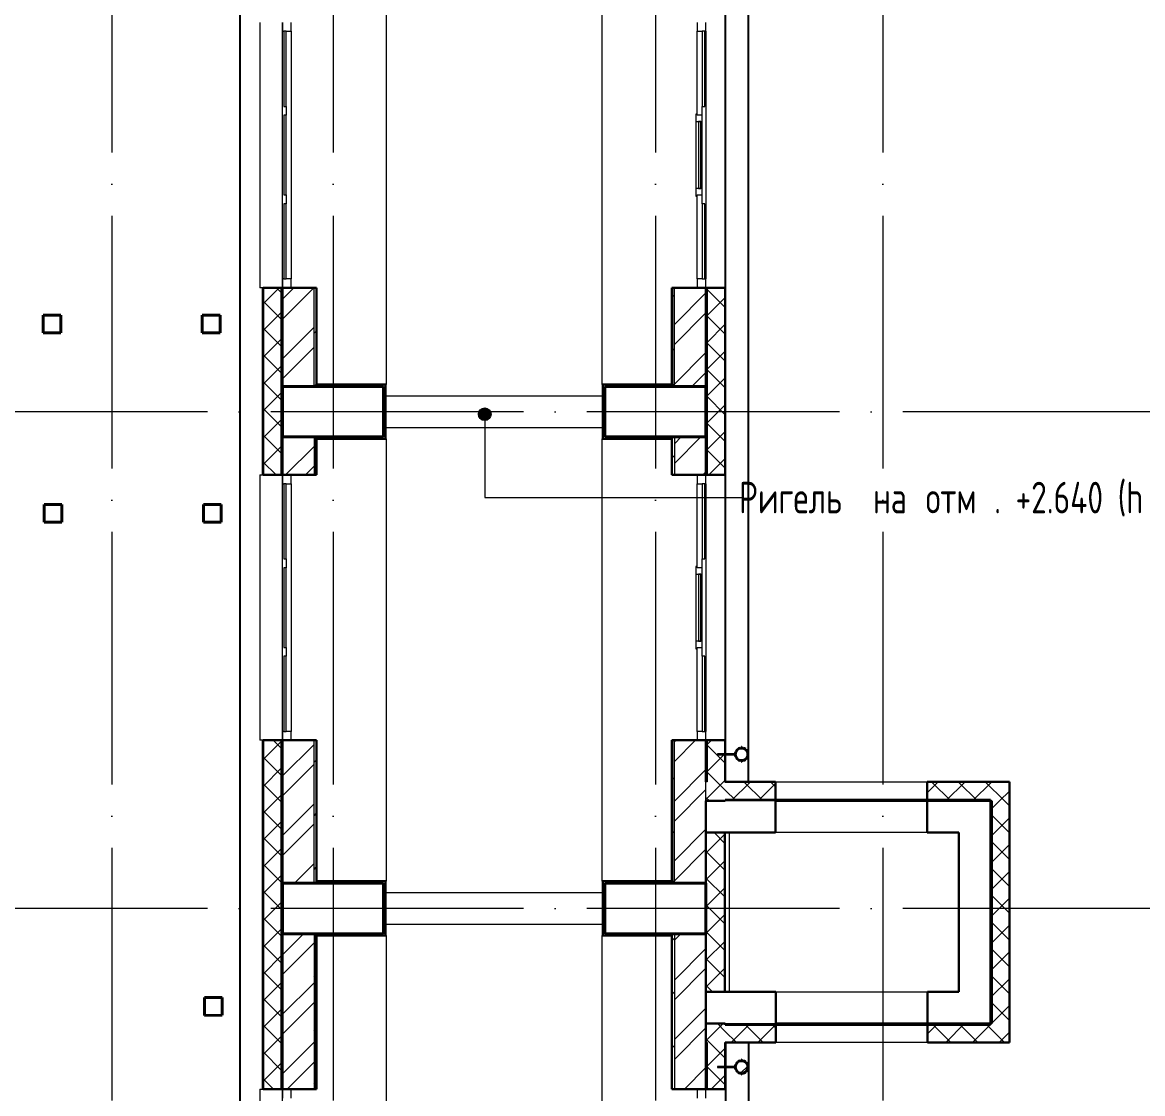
# Model space of a CAD drawing. Header units: millimetres. Extents: x -495897 to 1376592, y -28539 to 470976.
# Drawn here: x -36169 to -27309, y 358160 to 366635 of the extents above; entities that cross this region are included whole.
import ezdxf

# ---------------------------------------------------------------- set-up
doc = ezdxf.new("R2010")
doc.units = ezdxf.units.MM
for name, pattern in [('ADSK_Линия сетки', [25, 20, -2.5, 0, -2.5]), ('ADSK_Сверху', [450, 300, -150]), ('Сверху', [3.96875, 2.38125, -1.5875])]:
    doc.linetypes.add(name, pattern=pattern)
for name, color, linetype, lineweight in [('_ Окна', 7, 'Continuous', 9), ('Аннотация', 7, 'Continuous', 18), ('Линии', 7, 'Continuous', 9), ('Несущие колонны', 252, 'Continuous', 18), ('Обобщенные модели', 252, 'Continuous', 18), ('Ограждение', 252, 'Continuous', 9), ('Окна', 252, 'Continuous', 9), ('Оси', 252, 'Continuous', 9), ('Перекрытие', 252, 'Continuous', 18), ('Стены внутренние', 7, 'Continuous', 18), ('Стены наружные', 7, 'Continuous', 18), ('Стены штриховка', 7, 'Continuous', 9)]:
    doc.layers.add(name, color=color, linetype=linetype, lineweight=lineweight)
doc.layers.add('Стены', color=194, linetype='Continuous')
doc.styles.add('GOST Common_3', font='', dxfattribs={"height": 3.5})
doc.styles.get('GOST Common_3').set_extended_font_data('GOST 2.304 type A')

# ---------------------------------------------------------------- blocks, each defined once
blk = doc.blocks.new('1 этаж')
at = {"layer": 'Аннотация', "lineweight": 9, "true_color": 0x636466}
h = blk.add_hatch(color=251, dxfattribs=at)
edge = h.paths.add_edge_path()
edge.add_arc((-31755.9, 3136.6), 50, 0, 360)
at = {"layer": 'Обобщенные модели', "lineweight": 9, "true_color": 0x636466}
h = blk.add_hatch(dxfattribs=at)
h.set_pattern_fill('FP_7', color=251, style=0, pattern_type=2)
h.set_pattern_definition([(45, (-32119.82, 96), (-106.066, 106.066), [])])
h.paths.add_polyline_path([(-29733.3, -2077.5), (-29710.3, -2076.4), (-29691.5, -2066.5), (-29678.3, -2048.4), (-29673.8, -2028.7), (-29679.5, -2006.1), (-29694.5, -1988.7), (-29714.3, -1980), (-29736.7, -1980.9), (-29756.1, -1991), (-29769.3, -2009.1), (-29773.8, -2028.7), (-29768.1, -2051.4), (-29753.1, -2068.7), (-29735.5, -2077.2)])
at = {"layer": '_ Окна', "color": 251, "lineweight": 18, "true_color": 0x636466}
for p, q in [((-33355.8, 6236.3), (-33355.8, 6166.3)), ((-33285.8, 6166.3), (-33285.8, 6236.3)), ((-30075.8, 6236.3), (-30075.8, 6166.3)), ((-30005.8, 6166.3), (-30005.8, 6236.3)), ((-33355.8, 6166.3), (-33345.8, 6166.3)), ((-33325.8, 6166.3), (-33285.8, 6166.3)), ((-30075.8, 6166.3), (-30035.8, 6166.3)), ((-30015.8, 6166.3), (-30005.8, 6166.3)), ((-30075.8, 5511.3), (-30085.8, 5511.3)), ((-30085.8, 5511.3), (-30085.8, 5451.3)), ((-30075.8, 5501.3), (-30075.8, 5511.3)), ((-30035.8, 5501.3), (-30075.8, 5501.3)), ((-30035.8, 5451.3), (-30035.8, 5501.3)), ((-30085.8, 5451.3), (-30035.8, 5451.3)), ((-30035.8, 4921.3), (-30085.8, 4921.3)), ((-30085.8, 4921.3), (-30085.8, 4861.3)), ((-30035.8, 4871.3), (-30035.8, 4921.3)), ((-30085.8, 4861.3), (-30075.8, 4861.3)), ((-30075.8, 4861.3), (-30075.8, 4871.3)), ((-30075.8, 4871.3), (-30035.8, 4871.3)), ((-33345.8, 4206.3), (-33355.8, 4206.3)), ((-33355.8, 4206.3), (-33355.8, 4136.3)), ((-33285.8, 4206.3), (-33325.8, 4206.3)), ((-33285.8, 4136.3), (-33285.8, 4206.3)), ((-30035.8, 4206.3), (-30075.8, 4206.3)), ((-30075.8, 4206.3), (-30075.8, 4136.3)), ((-30005.8, 4206.3), (-30015.8, 4206.3)), ((-30005.8, 4136.3), (-30005.8, 4206.3)), ((-33355.8, 2656.3), (-33355.8, 2586.3)), ((-33355.8, 2586.3), (-33345.8, 2586.3)), ((-33325.8, 2586.3), (-33285.8, 2586.3)), ((-33285.8, 2586.3), (-33285.8, 2656.3)), ((-30075.8, 2656.3), (-30075.8, 2586.3)), ((-30075.8, 2586.3), (-30035.8, 2586.3)), ((-30015.8, 2586.3), (-30005.8, 2586.3)), ((-30005.8, 2586.3), (-30005.8, 2656.3)), ((-30075.8, 1931.3), (-30085.8, 1931.3)), ((-30085.8, 1931.3), (-30085.8, 1871.3)), ((-30085.8, 1871.3), (-30035.8, 1871.3)), ((-30075.8, 1921.3), (-30075.8, 1931.3)), ((-30035.8, 1921.3), (-30075.8, 1921.3)), ((-30035.8, 1871.3), (-30035.8, 1921.3)), ((-30035.8, 1341.3), (-30085.8, 1341.3)), ((-30085.8, 1341.3), (-30085.8, 1281.3)), ((-30035.8, 1291.3), (-30035.8, 1341.3)), ((-30085.8, 1281.3), (-30075.8, 1281.3)), ((-30075.8, 1281.3), (-30075.8, 1291.3)), ((-30075.8, 1291.3), (-30035.8, 1291.3)), ((-33345.8, 626.3), (-33355.8, 626.3)), ((-33355.8, 626.3), (-33355.8, 556.3)), ((-33285.8, 626.3), (-33325.8, 626.3)), ((-33285.8, 556.3), (-33285.8, 626.3)), ((-30035.8, 626.3), (-30075.8, 626.3)), ((-30075.8, 626.3), (-30075.8, 556.3)), ((-30005.8, 626.3), (-30015.8, 626.3)), ((-30005.8, 556.3), (-30005.8, 626.3)), ((-33355.8, -2203.7), (-33355.8, -2273.7)), ((-33285.8, -2273.7), (-33285.8, -2203.7)), ((-30075.8, -2203.7), (-30075.8, -2273.7)), ((-30005.8, -2273.7), (-30005.8, -2203.7))]:
    blk.add_line(p, q, dxfattribs=at)
at = {"layer": '_ Окна', "color": 251, "true_color": 0x636466}
for p, q in [((-33325.8, 6166.3), (-33345.8, 6166.3)), ((-33345.8, 6166.3), (-33345.8, 5571.3)), ((-33325.8, 5571.3), (-33325.8, 6166.3)), ((-30035.8, 6166.3), (-30035.8, 5571.3)), ((-30015.8, 6166.3), (-30035.8, 6166.3)), ((-30015.8, 5571.3), (-30015.8, 6166.3)), ((-33345.8, 5571.3), (-33325.8, 5571.3)), ((-33325.8, 5501.3), (-33345.8, 5501.3)), ((-33345.8, 5501.3), (-33345.8, 4871.3)), ((-33325.8, 4871.3), (-33325.8, 5501.3)), ((-30035.8, 5571.3), (-30015.8, 5571.3)), ((-30065.8, 5451.3), (-30065.8, 4921.3)), ((-30045.8, 5451.3), (-30065.8, 5451.3)), ((-30045.8, 4921.3), (-30045.8, 5451.3)), ((-30065.8, 4921.3), (-30045.8, 4921.3)), ((-33345.8, 4871.3), (-33325.8, 4871.3)), ((-33325.8, 4801.3), (-33345.8, 4801.3)), ((-33345.8, 4801.3), (-33345.8, 4206.3)), ((-33325.8, 4206.3), (-33325.8, 4801.3)), ((-30035.8, 4801.3), (-30035.8, 4206.3)), ((-30015.8, 4801.3), (-30035.8, 4801.3)), ((-30015.8, 4206.3), (-30015.8, 4801.3)), ((-33345.8, 4206.3), (-33325.8, 4206.3)), ((-30035.8, 4206.3), (-30015.8, 4206.3)), ((-33325.8, 2586.3), (-33345.8, 2586.3)), ((-33345.8, 2586.3), (-33345.8, 1991.3)), ((-33325.8, 1991.3), (-33325.8, 2586.3)), ((-30035.8, 2586.3), (-30035.8, 1991.3)), ((-30015.8, 2586.3), (-30035.8, 2586.3)), ((-30015.8, 1991.3), (-30015.8, 2586.3)), ((-33345.8, 1991.3), (-33325.8, 1991.3)), ((-30035.8, 1991.3), (-30015.8, 1991.3)), ((-33325.8, 1921.3), (-33345.8, 1921.3)), ((-33345.8, 1921.3), (-33345.8, 1291.3)), ((-33325.8, 1291.3), (-33325.8, 1921.3)), ((-30065.8, 1871.3), (-30065.8, 1341.3)), ((-30045.8, 1871.3), (-30065.8, 1871.3)), ((-30045.8, 1341.3), (-30045.8, 1871.3)), ((-30065.8, 1341.3), (-30045.8, 1341.3)), ((-33345.8, 1291.3), (-33325.8, 1291.3)), ((-33325.8, 1221.3), (-33345.8, 1221.3)), ((-33345.8, 1221.3), (-33345.8, 626.3)), ((-33325.8, 626.3), (-33325.8, 1221.3)), ((-30035.8, 1221.3), (-30035.8, 626.3)), ((-30015.8, 1221.3), (-30035.8, 1221.3)), ((-30015.8, 626.3), (-30015.8, 1221.3)), ((-33345.8, 626.3), (-33325.8, 626.3)), ((-30035.8, 626.3), (-30015.8, 626.3))]:
    blk.add_line(p, q, dxfattribs=at)
at = {"layer": 'Аннотация', "color": 251, "lineweight": 9, "true_color": 0x636466}
for p, q in [((-31755.9, 3136.6), (-31755.9, 2476.7)), ((-31755.9, 2476.7), (-29721.6, 2476.7))]:
    blk.add_line(p, q, dxfattribs=at)
blk.add_circle((-31755.9, 3136.6), 50, dxfattribs=at)
at = {"layer": 'Линии', "color": 251, "linetype": 'ADSK_Сверху', "ltscale": 100, "true_color": 0x636466}
for p, q in [((-32555.8, 3281.3), (-30805.8, 3281.3)), ((-32555.8, 3031.3), (-30805.8, 3031.3)), ((-32555.8, -648.7), (-30805.8, -648.7)), ((-32555.8, -898.7), (-30805.8, -898.7))]:
    blk.add_line(p, q, dxfattribs=at)
at = {"layer": 'Несущие колонны', "color": 251, "lineweight": 40, "true_color": 0x636466}
for p, q in [((-35249.9, 3780.9), (-35249.9, 3920.9)), ((-35249.9, 3920.9), (-35109.9, 3920.9)), ((-35109.9, 3920.9), (-35249.9, 3920.9)), ((-35249.9, 3920.9), (-35249.9, 3780.9)), ((-35109.9, 3920.9), (-35109.9, 3780.9)), ((-35109.9, 3780.9), (-35109.9, 3920.9)), ((-33989.9, 3780.9), (-33989.9, 3920.9)), ((-33989.9, 3920.9), (-33849.9, 3920.9)), ((-33849.9, 3920.9), (-33989.9, 3920.9)), ((-33989.9, 3920.9), (-33989.9, 3780.9)), ((-33849.9, 3920.9), (-33849.9, 3780.9)), ((-33849.9, 3780.9), (-33849.9, 3920.9)), ((-35109.9, 3780.9), (-35249.9, 3780.9)), ((-35249.9, 3780.9), (-35109.9, 3780.9)), ((-33849.9, 3780.9), (-33989.9, 3780.9)), ((-33989.9, 3780.9), (-33849.9, 3780.9)), ((-33355.8, 3356.3), (-32555.8, 3356.3)), ((-33355.8, 2956.3), (-33355.8, 3356.3)), ((-33355.8, 3356.3), (-33355.8, 2956.3)), ((-32555.8, 3356.3), (-33105.8, 3356.3)), ((-32555.8, 3356.3), (-32555.8, 2956.3)), ((-32555.8, 2956.3), (-32555.8, 3356.3)), ((-30805.8, 3356.3), (-30005.8, 3356.3)), ((-30805.8, 2956.3), (-30805.8, 3356.3)), ((-30255.8, 3356.3), (-30805.8, 3356.3)), ((-30805.8, 3356.3), (-30805.8, 2956.3)), ((-30005.8, 3356.3), (-30005.8, 2956.3)), ((-30005.8, 2956.3), (-30005.8, 3356.3)), ((-32555.8, 2956.3), (-33355.8, 2956.3)), ((-33105.8, 2956.3), (-32555.8, 2956.3)), ((-30005.8, 2956.3), (-30805.8, 2956.3)), ((-30805.8, 2956.3), (-30255.8, 2956.3)), ((-35241.5, 2282.2), (-35241.5, 2422.2)), ((-35241.5, 2422.2), (-35101.5, 2422.2)), ((-35101.5, 2422.2), (-35241.5, 2422.2)), ((-35241.5, 2422.2), (-35241.5, 2282.2)), ((-35101.5, 2422.2), (-35101.5, 2282.2)), ((-35101.5, 2282.2), (-35101.5, 2422.2)), ((-33981.2, 2282.2), (-33981.2, 2422.2)), ((-33981.2, 2422.2), (-33841.2, 2422.2)), ((-33841.2, 2422.2), (-33981.2, 2422.2)), ((-33981.2, 2422.2), (-33981.2, 2282.2)), ((-33841.2, 2422.2), (-33841.2, 2282.2)), ((-33841.2, 2282.2), (-33841.2, 2422.2)), ((-35101.5, 2282.2), (-35241.5, 2282.2)), ((-35241.5, 2282.2), (-35101.5, 2282.2)), ((-33841.2, 2282.2), (-33981.2, 2282.2)), ((-33981.2, 2282.2), (-33841.2, 2282.2)), ((-33355.8, -573.7), (-32555.8, -573.7)), ((-33355.8, -973.7), (-33355.8, -573.7)), ((-33355.8, -573.7), (-33355.8, -973.7)), ((-32555.8, -573.7), (-33105.8, -573.7)), ((-32555.8, -573.7), (-32555.8, -973.7)), ((-32555.8, -973.7), (-32555.8, -573.7)), ((-30805.8, -573.7), (-30005.8, -573.7)), ((-30805.8, -973.7), (-30805.8, -573.7)), ((-30255.8, -573.7), (-30805.8, -573.7)), ((-30805.8, -573.7), (-30805.8, -973.7)), ((-30005.8, -573.7), (-30005.8, -973.7)), ((-30005.8, -973.7), (-30005.8, -573.7)), ((-32555.8, -973.7), (-33355.8, -973.7)), ((-33105.8, -973.7), (-32555.8, -973.7)), ((-30005.8, -973.7), (-30805.8, -973.7)), ((-30805.8, -973.7), (-30255.8, -973.7)), ((-33972.4, -1479.7), (-33832.4, -1479.1)), ((-33832.4, -1479.1), (-33972.4, -1479.7)), ((-33971.7, -1619.7), (-33972.4, -1479.7)), ((-33972.4, -1479.7), (-33971.7, -1619.7)), ((-33832.4, -1479.1), (-33831.7, -1619.1)), ((-33831.7, -1619.1), (-33832.4, -1479.1)), ((-33831.7, -1619.1), (-33971.7, -1619.7)), ((-33971.7, -1619.7), (-33831.7, -1619.1))]:
    blk.add_line(p, q, dxfattribs=at)
at = {"layer": 'Несущие колонны', "color": 251, "true_color": 0x636466}
for p, q in [((-33105.8, 3356.3), (-33355.8, 3356.3)), ((-30005.8, 3356.3), (-30255.8, 3356.3)), ((-33355.8, 2956.3), (-33105.8, 2956.3)), ((-30255.8, 2956.3), (-30005.8, 2956.3)), ((-33105.8, -573.7), (-33355.8, -573.7)), ((-30005.8, -573.7), (-30255.8, -573.7)), ((-33355.8, -973.7), (-33105.8, -973.7)), ((-30255.8, -973.7), (-30005.8, -973.7))]:
    blk.add_line(p, q, dxfattribs=at)
at = {"layer": 'Обобщенные модели', "color": 251, "true_color": 0x636466}
for p, q in [((-29775.8, 448.7), (-29915.8, 448.7)), ((-29915.8, 448.7), (-29915.8, 442.1)), ((-29775.8, 446.3), (-29775.8, 448.7)), ((-29775.8, 442.1), (-29775.8, 444.6)), ((-29722.8, 507.4), (-29724.8, 507.4)), ((-29724.8, 507.4), (-29724.8, 497.4)), ((-29722.8, 507.4), (-29724.8, 507.4)), ((-29724.8, 507.4), (-29724.8, 497.4)), ((-29722.8, 507.4), (-29724.8, 507.4)), ((-29724.8, 507.4), (-29724.8, 497.4)), ((-29722.8, 507.4), (-29724.8, 507.4)), ((-29724.8, 507.4), (-29724.8, 497.4)), ((-29724.8, 495.4), (-29724.8, 497.4)), ((-29722.8, 495.4), (-29724.8, 495.4)), ((-29722.8, 497.4), (-29722.8, 507.4)), ((-29722.8, 497.4), (-29722.8, 507.4)), ((-29722.8, 497.4), (-29722.8, 507.4)), ((-29722.8, 497.4), (-29722.8, 507.4)), ((-29722.8, 497.4), (-29722.8, 495.4)), ((-29915.8, 442.1), (-29775.8, 442.1)), ((-29724.8, 393.4), (-29724.8, 395.4)), ((-29724.8, 395.4), (-29722.8, 395.4)), ((-29724.8, 393.4), (-29724.8, 383.4)), ((-29724.8, 393.4), (-29724.8, 383.4)), ((-29724.8, 393.4), (-29724.8, 383.4)), ((-29724.8, 393.4), (-29724.8, 383.4)), ((-29724.8, 383.4), (-29722.8, 383.4)), ((-29724.8, 383.4), (-29722.8, 383.4)), ((-29724.8, 383.4), (-29722.8, 383.4)), ((-29724.8, 383.4), (-29722.8, 383.4)), ((-29722.8, 395.4), (-29722.8, 393.4)), ((-29722.8, 383.4), (-29722.8, 393.4)), ((-29722.8, 383.4), (-29722.8, 393.4)), ((-29722.8, 383.4), (-29722.8, 393.4)), ((-29722.8, 383.4), (-29722.8, 393.4)), ((-29775.8, -2025.4), (-29915.8, -2025.4)), ((-29915.8, -2025.4), (-29915.8, -2032)), ((-29915.8, -2032), (-29775.8, -2032)), ((-29775.8, -2027.9), (-29775.8, -2025.4)), ((-29775.8, -2032), (-29775.8, -2029.6)), ((-29722.8, -1966.7), (-29724.8, -1966.7)), ((-29724.8, -1966.7), (-29724.8, -1976.7)), ((-29722.8, -1966.7), (-29724.8, -1966.7)), ((-29724.8, -1966.7), (-29724.8, -1976.7)), ((-29722.8, -1966.7), (-29724.8, -1966.7)), ((-29724.8, -1966.7), (-29724.8, -1976.7)), ((-29722.8, -1966.7), (-29724.8, -1966.7)), ((-29724.8, -1966.7), (-29724.8, -1976.7)), ((-29724.8, -1978.7), (-29724.8, -1976.7)), ((-29722.8, -1978.7), (-29724.8, -1978.7)), ((-29722.8, -1976.7), (-29722.8, -1966.7)), ((-29722.8, -1976.7), (-29722.8, -1966.7)), ((-29722.8, -1976.7), (-29722.8, -1966.7)), ((-29722.8, -1976.7), (-29722.8, -1966.7)), ((-29722.8, -1976.7), (-29722.8, -1978.7)), ((-29724.8, -2080.7), (-29724.8, -2078.7)), ((-29724.8, -2078.7), (-29722.8, -2078.7)), ((-29724.8, -2080.7), (-29724.8, -2090.7)), ((-29724.8, -2080.7), (-29724.8, -2090.7)), ((-29724.8, -2080.7), (-29724.8, -2090.7)), ((-29724.8, -2080.7), (-29724.8, -2090.7)), ((-29724.8, -2090.7), (-29722.8, -2090.7)), ((-29724.8, -2090.7), (-29722.8, -2090.7)), ((-29724.8, -2090.7), (-29722.8, -2090.7)), ((-29724.8, -2090.7), (-29722.8, -2090.7)), ((-29722.8, -2078.7), (-29722.8, -2080.7)), ((-29722.8, -2090.7), (-29722.8, -2080.7)), ((-29722.8, -2090.7), (-29722.8, -2080.7)), ((-29722.8, -2090.7), (-29722.8, -2080.7)), ((-29722.8, -2090.7), (-29722.8, -2080.7))]:
    blk.add_line(p, q, dxfattribs=at)
for centre, radius, start, end in [((-29723.8, 445.4), 52, 0, 180), ((-29723.8, 445.4), 52, 180, 0), ((-29723.8, 445.4), 50, 0, 180), ((-29723.8, 445.4), 50, 180, 0), ((-29723.8, -2028.7), 52, 0, 180), ((-29723.8, -2028.7), 52, 180, 0), ((-29723.8, -2028.7), 50, 0, 180), ((-29723.8, -2028.7), 50, 180, 0)]:
    blk.add_arc(centre, radius, start, end, dxfattribs=at)
at = {"layer": 'Обобщенные модели', "color": 251, "lineweight": 40, "true_color": 0x636466}
for centre, start, end in [((-29723.8, 445.4), 156.69406, 180), ((-29723.8, 445.4), 180, 203.27159), ((-29723.8, 445.4), 130.583, 152.82848), ((-29723.8, 445.4), 103.63116, 126.20078), ((-29723.8, 445.4), 78.99639, 101.00361), ((-29723.8, 445.4), 53.79922, 76.36884), ((-29723.8, 445.4), 27.17152, 49.417), ((-29723.8, 445.4), 0, 23.30594), ((-29723.8, 445.4), 336.72841, 0), ((-29723.8, 445.4), 207.17152, 229.417), ((-29723.8, 445.4), 233.79922, 256.36884), ((-29723.8, 445.4), 258.99639, 281.00361), ((-29723.8, 445.4), 283.63116, 306.20078), ((-29723.8, 445.4), 310.583, 332.82848), ((-29723.8, -2028.7), 156.69406, 180), ((-29723.8, -2028.7), 180, 203.30594), ((-29723.8, -2028.7), 130.583, 152.82848), ((-29723.8, -2028.7), 103.63116, 126.20078), ((-29723.8, -2028.7), 78.99639, 101.00361), ((-29723.8, -2028.7), 53.79922, 76.36884), ((-29723.8, -2028.7), 27.17152, 49.417), ((-29723.8, -2028.7), 0, 23.30594), ((-29723.8, -2028.7), 336.69406, 0), ((-29723.8, -2028.7), 207.17152, 229.417), ((-29723.8, -2028.7), 233.79922, 256.36884), ((-29723.8, -2028.7), 258.99639, 281.00361), ((-29723.8, -2028.7), 283.63116, 306.20078), ((-29723.8, -2028.7), 310.583, 332.82848)]:
    blk.add_arc(centre, 50, start, end, dxfattribs=at)
at = {"layer": 'Ограждение', "color": 251, "true_color": 0x636466}
for p, q in [((-32535.8, 6971.3), (-32535.8, 3371.3)), ((-30825.8, 3371.3), (-30825.8, 6971.3)), ((-32535.8, 3371.3), (-32540.8, 3371.3)), ((-30820.8, 3371.3), (-30825.8, 3371.3)), ((-32540.8, 2941.3), (-32535.8, 2941.3)), ((-32535.8, 2941.3), (-32535.8, -558.7)), ((-30825.8, 2941.3), (-30820.8, 2941.3)), ((-30825.8, -558.7), (-30825.8, 2941.3)), ((-32535.8, -558.7), (-32540.8, -558.7)), ((-30820.8, -558.7), (-30825.8, -558.7)), ((-32540.8, -988.7), (-32535.8, -988.7)), ((-32535.8, -988.7), (-32535.8, -4378.7)), ((-30825.8, -988.7), (-30820.8, -988.7)), ((-30825.8, -4378.7), (-30825.8, -988.7))]:
    blk.add_line(p, q, dxfattribs=at)
at = {"layer": 'Окна', "color": 251, "true_color": 0x636466}
for p, q in [((-33535.8, 6236.3), (-33535.8, 4136.3)), ((-33356.8, 4136.3), (-33356.8, 6236.3)), ((-33355.8, 4206.3), (-33355.8, 6166.3)), ((-33285.8, 6166.3), (-33285.8, 4206.3)), ((-30075.8, 5511.3), (-30075.8, 6166.3)), ((-30005.8, 6166.3), (-30005.8, 4206.3)), ((-33325.8, 5571.3), (-33325.8, 5501.3)), ((-30035.8, 5501.3), (-30035.8, 5571.3)), ((-30085.8, 5451.3), (-30085.8, 4921.3)), ((-30035.8, 4921.3), (-30035.8, 5451.3)), ((-33325.8, 4871.3), (-33325.8, 4801.3)), ((-30075.8, 4206.3), (-30075.8, 4861.3)), ((-30035.8, 4801.3), (-30035.8, 4871.3)), ((-33505.8, 4136.3), (-33535.8, 4136.3)), ((-33535.8, 2656.3), (-33505.8, 2656.3)), ((-33535.8, 2656.3), (-33535.8, 556.3)), ((-33356.8, 556.3), (-33356.8, 2656.3)), ((-33355.8, 626.3), (-33355.8, 2586.3)), ((-33285.8, 2586.3), (-33285.8, 626.3)), ((-30075.8, 1931.3), (-30075.8, 2586.3)), ((-30005.8, 2586.3), (-30005.8, 626.3)), ((-33325.8, 1991.3), (-33325.8, 1921.3)), ((-30035.8, 1921.3), (-30035.8, 1991.3)), ((-30085.8, 1871.3), (-30085.8, 1341.3)), ((-30035.8, 1341.3), (-30035.8, 1871.3)), ((-33325.8, 1291.3), (-33325.8, 1221.3)), ((-30075.8, 626.3), (-30075.8, 1281.3)), ((-30035.8, 1221.3), (-30035.8, 1291.3)), ((-33505.8, 556.3), (-33535.8, 556.3)), ((-29455.8, -173.7), (-29455.8, 76.3)), ((-28255.8, 76.3), (-28255.8, -173.7)), ((-29453, -1683.7), (-29453, -1433.7)), ((-28253, -1433.7), (-28253, -1683.7)), ((-33535.8, -2203.7), (-33505.8, -2203.7)), ((-33535.8, -2203.7), (-33535.8, -4303.7)), ((-33356.8, -4303.7), (-33356.8, -2203.7))]:
    blk.add_line(p, q, dxfattribs=at)
at = {"layer": 'Окна', "color": 251, "linetype": 'Сверху', "true_color": 0x636466}
for p, q in [((-29455.8, 76.3), (-28255.8, 76.3)), ((-28255.8, -173.7), (-29455.8, -173.7)), ((-29453, -1433.7), (-28253, -1433.7)), ((-28253, -1683.7), (-29453, -1683.7))]:
    blk.add_line(p, q, dxfattribs=at)
at = {"layer": 'Оси', "color": 251, "linetype": 'ADSK_Линия сетки', "ltscale": 100, "true_color": 0x636466}
for p, q in [((-34705.8, 32206.9), (-34705.8, -33769.9)), ((-32955.8, 32206.9), (-32955.8, -33769.9)), ((-30405.8, 32206.9), (-30405.8, -33769.9)), ((-28605.8, 32206.9), (-28605.8, -33769.9)), ((-26448.4, 3156.3), (-72528.1, 3156.3)), ((-26448.4, -773.7), (-72528.1, -773.7))]:
    blk.add_line(p, q, dxfattribs=at)
at = {"layer": 'Перекрытие', "color": 251, "ltscale": 100, "true_color": 0x636466}
blk.add_line((-29823.8, -173.7), (-29823.8, -1433.7), dxfattribs=at)
at = {"layer": 'Стены', "color": 251, "true_color": 0x636466}
for p, q in [((-33690.8, -4641.7), (-33690.8, 11054.3)), ((-29670.8, 228.3), (-29670.8, 11054.3)), ((-29850.8, 448.3), (-29850.8, 10927.4)), ((-33510.8, 2656.3), (-33510.8, 4136.3)), ((-33510.8, -2203.7), (-33510.8, 556.3)), ((-29850.8, 228.3), (-29850.8, 442.6)), ((-29850.8, -1835.7), (-29850.8, -2025.9)), ((-29670.8, -1835.7), (-29670.8, -4641.7)), ((-29850.8, -2031.6), (-29850.8, -4641.7))]:
    blk.add_line(p, q, dxfattribs=at)
at = {"layer": 'Стены внутренние', "color": 251, "true_color": 0x636466}
for p, q in [((-29853.8, 6236.3), (-29853.8, 4136.3)), ((-29853.8, 2656.3), (-29853.8, 556.3)), ((-29455.8, 228.3), (-28255.8, 228.3)), ((-28253, -1835.7), (-29453, -1835.7)), ((-29853.8, -2203.7), (-29853.8, -4303.7))]:
    blk.add_line(p, q, dxfattribs=at)
at = {"layer": 'Стены внутренние', "color": 251, "lineweight": 30, "true_color": 0x636466}
for p, q in [((-33507.8, 4136.3), (-33507.8, 2656.3)), ((-33365.8, 4136.3), (-33507.8, 4136.3)), ((-29853.8, 4136.3), (-29995.8, 4136.3)), ((-29853.8, 2656.3), (-29853.8, 4136.3)), ((-33507.8, 2656.3), (-33365.8, 2656.3)), ((-29995.8, 2656.3), (-29853.8, 2656.3)), ((-33507.8, 556.3), (-33507.8, -2203.7)), ((-33365.8, 556.3), (-33507.8, 556.3)), ((-29853.8, 556.3), (-29995.8, 556.3)), ((-29853.8, 448.3), (-29853.8, 556.3)), ((-29853.8, 228.3), (-29853.8, 442.8)), ((-29455.8, 228.3), (-29853.8, 228.3)), ((-29455.8, 76.3), (-29455.8, 228.3)), ((-27603.8, 228.3), (-28255.8, 228.3)), ((-28255.8, 228.3), (-28255.8, 76.3)), ((-27603.8, -1835.7), (-27603.8, 228.3)), ((-30005.8, 76.3), (-29853.8, 76.3)), ((-30005.8, -173.7), (-30005.8, -1433.7)), ((-29855.8, -173.7), (-30005.8, -173.7)), ((-29855.8, -1433.7), (-29855.8, -173.7)), ((-30005.8, -1433.7), (-29855.8, -1433.7)), ((-29853.8, -1683.7), (-30005.8, -1683.7)), ((-29453, -1835.7), (-29453, -1683.7)), ((-28253, -1683.7), (-28253, -1835.7)), ((-29853.8, -2025.9), (-29853.8, -1835.7)), ((-29853.8, -1835.7), (-29453, -1835.7)), ((-28253, -1835.7), (-27603.8, -1835.7)), ((-29853.8, -2203.7), (-29853.8, -2031.4)), ((-33507.8, -2203.7), (-33365.8, -2203.7)), ((-29995.8, -2203.7), (-29853.8, -2203.7))]:
    blk.add_line(p, q, dxfattribs=at)
at = {"layer": 'Стены внутренние', "color": 251, "linetype": 'Continuous', "lineweight": 9, "true_color": 0x636466}
for p, q in [((-33505.8, 4013.3), (-33384.9, 4134.3)), ((-33448.4, 4134.3), (-33449.5, 4136.3)), ((-33365.8, 4099.7), (-33400.4, 4134.3)), ((-29995.8, 4129.2), (-29990.7, 4134.3)), ((-29855.8, 3983.8), (-29995.8, 4123.8)), ((-33365.8, 3887.6), (-33505.8, 4027.6)), ((-29995.8, 3917.1), (-29855.8, 4057.1)), ((-33505.8, 3801.2), (-33365.8, 3941.2)), ((-29855.8, 3771.7), (-29995.8, 3911.7)), ((-33365.8, 3675.4), (-33505.8, 3815.4)), ((-29995.8, 3704.9), (-29855.8, 3844.9)), ((-29855.8, 3855.2), (-29853.8, 3855.2)), ((-33505.8, 3589.1), (-33365.8, 3729.1)), ((-29855.8, 3559.5), (-29995.8, 3699.5)), ((-33365.8, 3463.3), (-33505.8, 3603.3)), ((-29995.8, 3492.8), (-29855.8, 3632.8)), ((-33505.8, 3376.9), (-33365.8, 3516.9)), ((-29855.8, 3347.4), (-29995.8, 3487.4)), ((-33365.8, 3251.2), (-33505.8, 3391.2)), ((-29995.8, 3280.7), (-29855.8, 3420.7)), ((-29855.8, 3448.8), (-29853.8, 3448.8)), ((-33505.8, 3164.8), (-33365.8, 3304.8)), ((-29855.8, 3135.3), (-29995.8, 3275.3)), ((-29995.8, 3068.6), (-29855.8, 3208.6)), ((-33365.8, 3039), (-33505.8, 3179)), ((-29855.8, 3144), (-29853.8, 3144)), ((-33505.8, 2952.7), (-33365.8, 3092.7)), ((-29855.8, 2923.1), (-29995.8, 3063.1)), ((-33365.8, 2826.9), (-33505.8, 2966.9)), ((-29995.8, 2856.4), (-29855.8, 2996.4)), ((-33505.8, 2740.5), (-33365.8, 2880.5)), ((-29855.8, 2711), (-29995.8, 2851)), ((-33409.3, 2658.3), (-33505.8, 2754.8)), ((-29981.8, 2658.3), (-29855.8, 2784.3)), ((-33506.7, 2675.9), (-33507.8, 2674)), ((-33375.9, 2658.3), (-33365.8, 2668.4)), ((-29880, 2658.3), (-29881.2, 2656.3)), ((-29855.8, 2737.6), (-29853.8, 2737.6)), ((-33505.8, 407.1), (-33365.8, 547.1)), ((-33365.8, 493.4), (-33426.6, 554.3)), ((-29995.8, 523), (-29964.5, 554.3)), ((-29855.8, 377.6), (-29995.8, 517.6)), ((-29857.9, 448.7), (-29855.8, 450.8)), ((-29855.5, 502.4), (-29853.8, 502.4)), ((-33365.8, 281.3), (-33505.8, 421.3)), ((-29995.8, 310.8), (-29864.4, 442.3)), ((-33505.8, 194.9), (-33365.8, 334.9)), ((-29855.8, 165.4), (-29995.8, 305.4)), ((-33365.8, 69.2), (-33505.8, 209.2)), ((-30005.8, 88.7), (-29855.8, 238.7)), ((-29806.1, 76.3), (-29656.1, 226.3)), ((-29554.5, 76.3), (-29704.5, 226.3)), ((-29594, 76.3), (-29457.8, 212.4)), ((-29523.2, 228.3), (-29524.4, 226.3)), ((-29457.8, 191.7), (-29492.4, 226.3)), ((-29457.8, 197.6), (-29455.8, 197.6)), ((-28255.8, 141.6), (-28171.2, 226.3)), ((-28255.8, 197.6), (-28253.8, 197.6)), ((-28253.8, 217), (-28254.2, 217.6)), ((-28069.6, 76.3), (-28219.6, 226.3)), ((-28109, 76.3), (-27959, 226.3)), ((-27857.5, 76.3), (-28007.5, 226.3)), ((-27896.9, 76.3), (-27746.9, 226.3)), ((-27880.8, 228.3), (-27881.9, 226.3)), ((-27645.3, 76.3), (-27795.3, 226.3)), ((-33505.8, -17.2), (-33365.8, 122.8)), ((-29978.8, 76.3), (-30005.8, 103.3)), ((-29766.6, 76.3), (-29855.8, 165.4)), ((-27684.8, 76.3), (-27605.8, 155.3)), ((-27755.8, 5.3), (-27684.8, 76.3)), ((-27605.8, 36.7), (-27645.3, 76.3)), ((-33365.8, -142.9), (-33505.8, -2.9)), ((-27605.8, -175.4), (-27755.8, -25.4)), ((-27755.8, -206.9), (-27605.8, -56.9)), ((-33505.8, -167.3), (-33507.8, -170.8)), ((-33505.8, -229.3), (-33365.8, -89.3)), ((-29855.8, -258.8), (-29940.9, -173.7)), ((-33365.8, -355.1), (-33505.8, -215.1)), ((-30005.8, -335.6), (-29855.8, -185.6)), ((-27605.8, -387.5), (-27755.8, -237.5)), ((-33505.8, -441.4), (-33365.8, -301.4)), ((-29855.8, -471), (-30005.8, -321)), ((-27755.8, -419), (-27605.8, -269)), ((-33365.8, -567.2), (-33505.8, -427.2)), ((-30005.8, -547.7), (-29855.8, -397.7)), ((-33505.8, -653.6), (-33365.8, -513.6)), ((-27605.8, -599.6), (-27755.8, -449.6)), ((-27755.8, -631.1), (-27605.8, -481.1)), ((-29855.8, -683.1), (-30005.8, -533.1)), ((-30005.8, -759.8), (-29855.8, -609.8)), ((-33365.8, -779.3), (-33505.8, -639.3)), ((-27605.8, -811.8), (-27755.8, -661.8)), ((-27755.8, -843.3), (-27605.8, -693.3)), ((-27603.8, -705.6), (-27605.8, -702.2)), ((-33505.8, -865.7), (-33365.8, -725.7)), ((-29855.8, -895.2), (-30005.8, -745.2)), ((-33505.8, -846.3), (-33507.8, -842.8)), ((-33365.8, -991.5), (-33505.8, -851.5)), ((-30005.8, -972), (-29855.8, -822)), ((-27605.8, -1023.9), (-27755.8, -873.9)), ((-33505.8, -1077.8), (-33365.8, -937.8)), ((-29855.8, -1107.4), (-30005.8, -957.4)), ((-27755.8, -1055.4), (-27605.8, -905.4)), ((-33505.8, -980.1), (-33507.8, -983.6)), ((-30005.8, -1184.1), (-29855.8, -1034.1)), ((-33365.8, -1203.6), (-33505.8, -1063.6)), ((-33505.8, -1290), (-33365.8, -1150)), ((-27605.8, -1236), (-27755.8, -1086)), ((-27755.8, -1267.5), (-27605.8, -1117.5)), ((-29855.8, -1319.5), (-30005.8, -1169.5)), ((-33365.8, -1415.7), (-33505.8, -1275.7)), ((-30005.8, -1396.2), (-29855.8, -1246.2)), ((-27605.8, -1448.2), (-27755.8, -1298.2)), ((-33505.8, -1502.1), (-33365.8, -1362.1)), ((-29953.7, -1433.7), (-30005.8, -1381.6)), ((-27755.8, -1479.7), (-27605.8, -1329.7)), ((-33365.8, -1627.9), (-33505.8, -1487.9)), ((-33505.8, -1714.2), (-33365.8, -1574.2)), ((-27605.8, -1660.3), (-27755.8, -1510.3)), ((-27755.8, -1691.8), (-27605.8, -1541.8)), ((-33365.8, -1840), (-33505.8, -1700)), ((-30005.8, -1820.5), (-29869, -1683.7)), ((-29855.8, -1743.8), (-29915.8, -1683.7)), ((-29765.8, -1833.7), (-29855.8, -1743.8)), ((-29806.9, -1833.7), (-29656.9, -1683.7)), ((-29553.7, -1833.7), (-29703.7, -1683.7)), ((-29594.8, -1833.7), (-29453, -1691.9)), ((-29453, -1722.3), (-29491.6, -1683.7)), ((-28251, -1762.7), (-28172, -1683.7)), ((-28068.8, -1833.7), (-28218.8, -1683.7)), ((-28109.9, -1833.7), (-27959.9, -1683.7)), ((-27856.6, -1833.7), (-28006.6, -1683.7)), ((-27897.7, -1833.7), (-27755.8, -1691.8)), ((-27755.8, -1722.4), (-27794.5, -1683.7)), ((-27644.5, -1833.7), (-27755.8, -1722.4)), ((-27685.6, -1833.7), (-27605.8, -1753.9)), ((-33505.8, -1926.4), (-33365.8, -1786.4)), ((-29855.8, -1955.9), (-30005.8, -1805.9)), ((-29681.4, -1834.4), (-29647.9, -1834.4)), ((-29532.3, -1835.7), (-29533.5, -1833.7)), ((-28124.5, -1835.7), (-28125.7, -1833.7)), ((-28055.8, -1834.4), (-28022.3, -1834.4)), ((-27780.8, -1833.7), (-27781.9, -1835.7)), ((-33365.8, -2052.1), (-33505.8, -1912.1)), ((-29995.8, -2022.6), (-29855.8, -1882.6)), ((-33505.8, -2138.5), (-33365.8, -1998.5)), ((-29855.8, -2168), (-29995.8, -2028)), ((-33428.3, -2201.7), (-33505.8, -2124.3)), ((-29962.8, -2201.7), (-29855.8, -2094.7)), ((-29987.7, -2201.7), (-29988.8, -2203.7)), ((-29855.8, -2139.2), (-29854.2, -2139.2))]:
    blk.add_line(p, q, dxfattribs=at)
at = {"layer": 'Стены наружные', "color": 251, "lineweight": 30, "true_color": 0x636466}
for p, q in [((-33085.8, 4136.3), (-33365.8, 4136.3)), ((-33355.8, 2656.3), (-33355.8, 4136.3)), ((-33085.8, 3371.3), (-33085.8, 4136.3)), ((-29995.8, 4136.3), (-30275.8, 4136.3)), ((-30275.8, 4136.3), (-30275.8, 3371.3)), ((-30005.8, 4136.3), (-30005.8, 2656.3)), ((-33090.8, 3371.3), (-32540.8, 3371.3)), ((-32540.8, 2941.3), (-32540.8, 3371.3)), ((-30820.8, 3371.3), (-30820.8, 2941.3)), ((-30275.8, 3371.3), (-30820.8, 3371.3)), ((-33105.8, 3356.3), (-32555.8, 3356.3)), ((-32555.8, 3356.3), (-32555.8, 2956.3)), ((-30805.8, 2956.3), (-30805.8, 3356.3)), ((-30805.8, 3356.3), (-30255.8, 3356.3)), ((-32555.8, 2956.3), (-33105.8, 2956.3)), ((-33085.8, 2941.3), (-32540.8, 2941.3)), ((-33085.8, 2656.3), (-33085.8, 2941.3)), ((-30270.8, 2941.3), (-30820.8, 2941.3)), ((-30255.8, 2956.3), (-30805.8, 2956.3)), ((-30275.8, 2941.3), (-30275.8, 2656.3)), ((-33365.8, 2656.3), (-33085.8, 2656.3)), ((-30275.8, 2656.3), (-29995.8, 2656.3)), ((-33085.8, 556.3), (-33365.8, 556.3)), ((-33355.8, 556.3), (-33355.8, -2203.7)), ((-33085.8, -558.7), (-33085.8, 556.3)), ((-29995.8, 556.3), (-30275.8, 556.3)), ((-30275.8, 556.3), (-30275.8, -558.7)), ((-30005.8, 228.3), (-30005.8, 556.3)), ((-30005.8, -573.7), (-30005.8, 76.3)), ((-30005.8, 76.3), (-30005.8, -173.7)), ((-27755.8, 86.3), (-29853.8, 86.3)), ((-29853.8, 86.3), (-29853.8, 76.3)), ((-29455.8, -173.7), (-29455.8, 76.3)), ((-29455.8, 76.3), (-27755.8, 76.3)), ((-28255.8, 76.3), (-28255.8, -173.7)), ((-27755.8, -1683.7), (-27755.8, 86.3)), ((-27745.8, -1683.7), (-27745.8, 76.3)), ((-29855.8, -173.7), (-29455.8, -173.7)), ((-28255.8, -173.7), (-28005.8, -173.7)), ((-28005.8, -173.7), (-28005.8, -1433.7)), ((-33105.8, -573.7), (-32555.8, -573.7)), ((-33090.8, -558.7), (-32540.8, -558.7)), ((-32555.8, -573.7), (-32555.8, -973.7)), ((-32540.8, -988.7), (-32540.8, -558.7)), ((-30820.8, -558.7), (-30820.8, -988.7)), ((-30275.8, -558.7), (-30820.8, -558.7)), ((-30805.8, -973.7), (-30805.8, -573.7)), ((-30805.8, -573.7), (-30255.8, -573.7)), ((-32555.8, -973.7), (-33105.8, -973.7)), ((-30255.8, -973.7), (-30805.8, -973.7)), ((-30005.8, -2203.7), (-30005.8, -973.7)), ((-33085.8, -988.7), (-32540.8, -988.7)), ((-33085.8, -2203.7), (-33085.8, -988.7)), ((-30270.8, -988.7), (-30820.8, -988.7)), ((-30275.8, -988.7), (-30275.8, -2203.7)), ((-30005.8, -1433.7), (-30005.8, -1683.7)), ((-29453, -1433.7), (-29855.8, -1433.7)), ((-29453, -1683.7), (-29453, -1433.7)), ((-28005.8, -1433.7), (-28253, -1433.7)), ((-28253, -1433.7), (-28253, -1683.7)), ((-29853.8, -1683.7), (-29853.8, -1693.7)), ((-29853.8, -1693.7), (-27755.8, -1693.7)), ((-27745.8, -1683.7), (-29453, -1683.7)), ((-30005.8, -1835.7), (-30005.8, -2203.7)), ((-33365.8, -2203.7), (-33085.8, -2203.7)), ((-30275.8, -2203.7), (-30005.8, -2203.7)), ((-30005.8, -2203.7), (-29995.8, -2203.7))]:
    blk.add_line(p, q, dxfattribs=at)
at = {"layer": 'Стены наружные', "color": 251, "linetype": 'Continuous', "lineweight": 9, "true_color": 0x636466}
for p, q in [((-33355.8, 4096), (-33365.8, 4096)), ((-33355.8, 4046.1), (-33265.7, 4136.3)), ((-33355.8, 3889), (-33108.5, 4136.3)), ((-33090.8, 4074.8), (-33085.8, 4079.8)), ((-30275.8, 4132.1), (-30271.6, 4136.3)), ((-30270.8, 4066.3), (-30255.8, 4081.3)), ((-30255.8, 3845.9), (-30005.8, 4095.9)), ((-29995.8, 4096), (-30005.8, 4096)), ((-33355.8, 3996), (-33365.8, 3996)), ((-33090.8, 4004.1), (-33085.8, 4009.1)), ((-30275.8, 4061.3), (-30270.8, 4066.3)), ((-30275.8, 3990.6), (-30270.8, 3995.6)), ((-29995.8, 3996), (-30005.8, 3996)), ((-33090.8, 3933.3), (-33085.8, 3938.3)), ((-30275.8, 3919.9), (-30270.8, 3924.9)), ((-30255.8, 3688.7), (-30005.8, 3938.7)), ((-33355.8, 3896), (-33365.8, 3896)), ((-33355.8, 3574.7), (-33105.8, 3824.7)), ((-33090.8, 3862.6), (-33085.8, 3867.6)), ((-30275.8, 3849.2), (-30270.8, 3854.2)), ((-29995.8, 3896), (-30005.8, 3896)), ((-33355.8, 3796), (-33365.8, 3796)), ((-33105.8, 3776.9), (-33090.8, 3791.9)), ((-33090.8, 3791.9), (-33085.8, 3796.9)), ((-33090.8, 3721.2), (-33085.8, 3726.2)), ((-30275.8, 3778.5), (-30270.8, 3783.5)), ((-29995.8, 3796), (-30005.8, 3796)), ((-33355.8, 3696), (-33365.8, 3696)), ((-33355.8, 3417.5), (-33105.8, 3667.5)), ((-33090.8, 3650.5), (-33085.8, 3655.5)), ((-30275.8, 3707.8), (-30270.8, 3712.8)), ((-30275.8, 3637.1), (-30270.8, 3642.1)), ((-30270.8, 3642.1), (-30255.8, 3657.1)), ((-29995.8, 3696), (-30005.8, 3696)), ((-33355.8, 3596), (-33365.8, 3596)), ((-33090.8, 3579.8), (-33085.8, 3584.8)), ((-30275.8, 3566.4), (-30270.8, 3571.4)), ((-30255.8, 3374.4), (-30005.8, 3624.4)), ((-29995.8, 3596), (-30005.8, 3596)), ((-33355.8, 3496), (-33365.8, 3496)), ((-33090.8, 3509.1), (-33085.8, 3514.1)), ((-30275.8, 3495.7), (-30270.8, 3500.7)), ((-30116.8, 3356.3), (-30005.8, 3467.3)), ((-29995.8, 3496), (-30005.8, 3496)), ((-33355.8, 3396), (-33365.8, 3396)), ((-33102.2, 3356.3), (-33090.8, 3367.7)), ((-33090.8, 3438.4), (-33085.8, 3443.4)), ((-33090.8, 3367.7), (-33087.2, 3371.3)), ((-33087.2, 3371.3), (-33085.8, 3372.7)), ((-32677.9, 3356.3), (-32662.9, 3371.3)), ((-30556.6, 3356.3), (-30541.6, 3371.3)), ((-30275.8, 3424.9), (-30270.8, 3429.9)), ((-29995.8, 3396), (-30005.8, 3396)), ((-33355.8, 3296), (-33365.8, 3296)), ((-29995.8, 3296), (-30005.8, 3296)), ((-33355.8, 3196), (-33365.8, 3196)), ((-29995.8, 3196), (-30005.8, 3196)), ((-30820.8, 3092.1), (-30805.8, 3107.1)), ((-33355.8, 3096), (-33365.8, 3096)), ((-32555.8, 3054.1), (-32540.8, 3069.1)), ((-29995.8, 3096), (-30005.8, 3096)), ((-33355.8, 2996), (-33365.8, 2996)), ((-33355.8, 2946), (-33345.6, 2956.3)), ((-33105.8, 2928.4), (-33092.9, 2941.3)), ((-33092.9, 2941.3), (-33077.9, 2956.3)), ((-32668.7, 2941.3), (-32653.7, 2956.3)), ((-30547.3, 2941.3), (-30532.3, 2956.3)), ((-30275.8, 2930), (-30270.8, 2935)), ((-30255.8, 2902.9), (-30202.5, 2956.3)), ((-30255.8, 2745.8), (-30045.3, 2956.3)), ((-29995.8, 2996), (-30005.8, 2996)), ((-33355.8, 2896), (-33365.8, 2896)), ((-33331.3, 2656.3), (-33105.8, 2881.7)), ((-33090.8, 2872.7), (-33085.8, 2877.7)), ((-30275.8, 2859.3), (-30270.8, 2864.3)), ((-29995.8, 2896), (-30005.8, 2896)), ((-33355.8, 2796), (-33365.8, 2796)), ((-33090.8, 2802), (-33085.8, 2807)), ((-30275.8, 2788.6), (-30270.8, 2793.6)), ((-30270.8, 2793.6), (-30255.8, 2808.6)), ((-29995.8, 2796), (-30005.8, 2796)), ((-33355.8, 2696), (-33365.8, 2696)), ((-33174.1, 2656.3), (-33105.8, 2724.6)), ((-33090.8, 2731.3), (-33085.8, 2736.3)), ((-33090.8, 2660.6), (-33085.8, 2665.6)), ((-30275.8, 2717.8), (-30270.8, 2722.8)), ((-30031, 2656.3), (-30005.8, 2681.5)), ((-29995.8, 2696), (-30005.8, 2696)), ((-33090.8, 539.2), (-33085.8, 544.2)), ((-30255.8, 545.6), (-30245.2, 556.3)), ((-30255.8, 388.5), (-30088, 556.3)), ((-33355.8, 496), (-33365.8, 496)), ((-33355.8, 274.4), (-33105.8, 524.4)), ((-33090.8, 468.5), (-33085.8, 473.5)), ((-30275.8, 525.8), (-30270.8, 530.8)), ((-30275.8, 455.1), (-30270.8, 460.1)), ((-29995.8, 496), (-30005.8, 496)), ((-33355.8, 396), (-33365.8, 396)), ((-33355.8, 117.3), (-33105.8, 367.3)), ((-33105.8, 382.8), (-33090.8, 397.8)), ((-33090.8, 397.8), (-33085.8, 402.8)), ((-30275.8, 384.4), (-30270.8, 389.4)), ((-29995.8, 396), (-30005.8, 396)), ((-33355.8, 296), (-33365.8, 296)), ((-33090.8, 327.1), (-33085.8, 332.1)), ((-30275.8, 313.7), (-30270.8, 318.7)), ((-30255.8, 74.2), (-30005.8, 324.2)), ((-29995.8, 296), (-30005.8, 296)), ((-33355.8, 196), (-33365.8, 196)), ((-33090.8, 256.4), (-33085.8, 261.4)), ((-33090.8, 185.7), (-33085.8, 190.7)), ((-30275.8, 243), (-30270.8, 248)), ((-30275.8, 172.3), (-30270.8, 177.3)), ((-30270.8, 248), (-30255.8, 263)), ((-33355.8, 96), (-33365.8, 96)), ((-33090.8, 115), (-33085.8, 120)), ((-30275.8, 101.5), (-30270.8, 106.5)), ((-30255.8, -83), (-30005.8, 167)), ((-33355.8, -197.1), (-33105.8, 52.9)), ((-33090.8, 44.3), (-33085.8, 49.3)), ((-30275.8, 30.8), (-30270.8, 35.8)), ((-33355.8, -4), (-33365.8, -4)), ((-33105.8, -41.4), (-33090.8, -26.4)), ((-33090.8, -26.4), (-33085.8, -21.4)), ((-30275.8, -39.9), (-30270.8, -34.9)), ((-27745.8, -4), (-27755.8, -4)), ((-33355.8, -104), (-33365.8, -104)), ((-33355.8, -354.2), (-33105.8, -104.2)), ((-33090.8, -97.2), (-33085.8, -92.2)), ((-33090.8, -167.9), (-33085.8, -162.9)), ((-30275.8, -110.6), (-30270.8, -105.6)), ((-30275.8, -181.3), (-30270.8, -176.3)), ((-30270.8, -176.3), (-30255.8, -161.3)), ((-30255.8, -397.3), (-30005.8, -147.3)), ((-27745.8, -104), (-27755.8, -104)), ((-33355.8, -204), (-33365.8, -204)), ((-33090.8, -238.6), (-33085.8, -233.6)), ((-30275.8, -252), (-30270.8, -247)), ((-27745.8, -204), (-27755.8, -204)), ((-33355.8, -304), (-33365.8, -304)), ((-33090.8, -309.3), (-33085.8, -304.3)), ((-30275.8, -322.7), (-30270.8, -317.7)), ((-30255.8, -554.4), (-30005.8, -304.4)), ((-27745.8, -304), (-27755.8, -304)), ((-33355.8, -404), (-33365.8, -404)), ((-33261, -573.7), (-33105.8, -418.5)), ((-33090.8, -380), (-33085.8, -375)), ((-30275.8, -393.4), (-30270.8, -388.4)), ((-27745.8, -404), (-27755.8, -404)), ((-33355.8, -504), (-33365.8, -504)), ((-33105.8, -465.7), (-33090.8, -450.7)), ((-33090.8, -450.7), (-33085.8, -445.7)), ((-33090.8, -521.4), (-33085.8, -516.4)), ((-30275.8, -464.1), (-30270.8, -459.1)), ((-30275.8, -534.9), (-30270.8, -529.9)), ((-27745.8, -504), (-27755.8, -504)), ((-33355.8, -604), (-33365.8, -604)), ((-32789.6, -573.7), (-32774.6, -558.7)), ((-30668.2, -573.7), (-30653.2, -558.7)), ((-27745.8, -604), (-27755.8, -604)), ((-33355.8, -704), (-33365.8, -704)), ((-27745.8, -704), (-27755.8, -704)), ((-32555.8, -764.2), (-32540.8, -749.2)), ((-30820.8, -726.3), (-30805.8, -711.3)), ((-33355.8, -804), (-33365.8, -804)), ((-27745.8, -804), (-27755.8, -804)), ((-33355.8, -904), (-33365.8, -904)), ((-33355.8, -1140), (-33189.6, -973.7)), ((-32780.3, -988.7), (-32765.3, -973.7)), ((-30659, -988.7), (-30644, -973.7)), ((-30255.8, -1025.9), (-30203.6, -973.7)), ((-27745.8, -904), (-27755.8, -904)), ((-33355.8, -1004), (-33365.8, -1004)), ((-33355.8, -1297.1), (-33105.8, -1047.1)), ((-33090.8, -1016.4), (-33085.8, -1011.4)), ((-30275.8, -1029.8), (-30270.8, -1024.8)), ((-30270.8, -1024.8), (-30255.8, -1009.8)), ((-27745.8, -1004), (-27755.8, -1004)), ((-33355.8, -1104), (-33365.8, -1104)), ((-33090.8, -1087.1), (-33085.8, -1082.1)), ((-30275.8, -1100.5), (-30270.8, -1095.5)), ((-30255.8, -1340.2), (-30005.8, -1090.2)), ((-27745.8, -1104), (-27755.8, -1104)), ((-33355.8, -1204), (-33365.8, -1204)), ((-33090.8, -1157.8), (-33085.8, -1152.8)), ((-33090.8, -1228.5), (-33085.8, -1223.5)), ((-30275.8, -1171.2), (-30270.8, -1166.2)), ((-30275.8, -1242), (-30270.8, -1237)), ((-27745.8, -1204), (-27755.8, -1204)), ((-33355.8, -1304), (-33365.8, -1304)), ((-33105.8, -1314.2), (-33090.8, -1299.2)), ((-33090.8, -1299.2), (-33085.8, -1294.2)), ((-30275.8, -1312.7), (-30270.8, -1307.7)), ((-30255.8, -1497.4), (-30005.8, -1247.4)), ((-27745.8, -1304), (-27755.8, -1304)), ((-33355.8, -1404), (-33365.8, -1404)), ((-33355.8, -1611.4), (-33105.8, -1361.4)), ((-33090.8, -1370), (-33085.8, -1365)), ((-30275.8, -1383.4), (-30270.8, -1378.4)), ((-27745.8, -1404), (-27755.8, -1404)), ((-33355.8, -1504), (-33365.8, -1504)), ((-33090.8, -1440.7), (-33085.8, -1435.7)), ((-30275.8, -1454.1), (-30270.8, -1449.1)), ((-30270.8, -1449.1), (-30255.8, -1434.1)), ((-27745.8, -1504), (-27755.8, -1504)), ((-33355.8, -1768.6), (-33105.8, -1518.6)), ((-33090.8, -1511.4), (-33085.8, -1506.4)), ((-33090.8, -1582.1), (-33085.8, -1577.1)), ((-30275.8, -1524.8), (-30270.8, -1519.8)), ((-30275.8, -1595.5), (-30270.8, -1590.5)), ((-30255.8, -1811.7), (-30005.8, -1561.7)), ((-33355.8, -1604), (-33365.8, -1604)), ((-33090.8, -1652.8), (-33085.8, -1647.8)), ((-30275.8, -1666.2), (-30270.8, -1661.2)), ((-27745.8, -1604), (-27755.8, -1604)), ((-33355.8, -1704), (-33365.8, -1704)), ((-33105.8, -1738.5), (-33090.8, -1723.5)), ((-33090.8, -1723.5), (-33085.8, -1718.5)), ((-30275.8, -1736.9), (-30270.8, -1731.9)), ((-30255.8, -1968.8), (-30005.8, -1718.8)), ((-33355.8, -1804), (-33365.8, -1804)), ((-33355.8, -2082.9), (-33105.8, -1832.9)), ((-33090.8, -1794.2), (-33085.8, -1789.2)), ((-33090.8, -1864.9), (-33085.8, -1859.9)), ((-30275.8, -1807.6), (-30270.8, -1802.6)), ((-30270.8, -1873.4), (-30255.8, -1858.4)), ((-33355.8, -1904), (-33365.8, -1904)), ((-33090.8, -1935.6), (-33085.8, -1930.6)), ((-30275.8, -1878.4), (-30270.8, -1873.4)), ((-30275.8, -1949.1), (-30270.8, -1944.1)), ((-29995.8, -1904), (-30005.8, -1904)), ((-33355.8, -2004), (-33365.8, -2004)), ((-33319.5, -2203.7), (-33105.8, -1990.1)), ((-33090.8, -2006.3), (-33085.8, -2001.3)), ((-30275.8, -2019.8), (-30270.8, -2014.8)), ((-30176.4, -2203.7), (-30005.8, -2033.1)), ((-29995.8, -2004), (-30005.8, -2004)), ((-33355.8, -2104), (-33365.8, -2104)), ((-33090.8, -2077.1), (-33085.8, -2072.1)), ((-30275.8, -2090.5), (-30270.8, -2085.5)), ((-29995.8, -2104), (-30005.8, -2104)), ((-33105.8, -2162.8), (-33090.8, -2147.8)), ((-33090.8, -2147.8), (-33085.8, -2142.8)), ((-30275.8, -2161.2), (-30270.8, -2156.2)), ((-30019.2, -2203.7), (-30005.8, -2190.3))]:
    blk.add_line(p, q, dxfattribs=at)
at = {"layer": 'Стены наружные', "color": 251, "true_color": 0x636466}
for p, q in [((-33355.8, 3356.3), (-33105.8, 3356.3)), ((-30255.8, 3356.3), (-30005.8, 3356.3)), ((-33105.8, 2956.3), (-33355.8, 2956.3)), ((-30005.8, 2956.3), (-30255.8, 2956.3)), ((-29455.8, 76.3), (-29853.8, 76.3)), ((-28255.8, -173.7), (-29455.8, -173.7)), ((-33355.8, -573.7), (-33105.8, -573.7)), ((-30255.8, -573.7), (-30005.8, -573.7)), ((-33105.8, -973.7), (-33355.8, -973.7)), ((-30005.8, -973.7), (-30255.8, -973.7)), ((-29453, -1433.7), (-28253, -1433.7)), ((-29853.8, -1683.7), (-29453, -1683.7))]:
    blk.add_line(p, q, dxfattribs=at)
at = {"layer": 'Стены штриховка', "color": 251, "true_color": 0x636466}
for p, q in [((-33505.8, 2658.3), (-33505.8, 4134.3)), ((-33505.8, 4134.3), (-33365.8, 4134.3)), ((-33365.8, 2656.3), (-33365.8, 4136.3)), ((-33105.8, 3356.3), (-33105.8, 4136.3)), ((-33090.8, 4136.3), (-33090.8, 3356.3)), ((-30270.8, 4136.3), (-30270.8, 3371.3)), ((-30255.8, 3356.3), (-30255.8, 4136.3)), ((-29995.8, 4136.3), (-29995.8, 2656.3)), ((-29855.8, 4134.3), (-29995.8, 4134.3)), ((-29855.8, 2658.3), (-29855.8, 4134.3)), ((-30275.8, 3371.3), (-30255.8, 3371.3)), ((-33105.8, 2956.3), (-33105.8, 2656.3)), ((-33085.8, 2941.3), (-33105.8, 2941.3)), ((-33090.8, 2656.3), (-33090.8, 2941.3)), ((-30270.8, 2656.3), (-30270.8, 2956.3)), ((-30255.8, 2956.3), (-30255.8, 2656.3)), ((-33365.8, 2658.3), (-33505.8, 2658.3)), ((-29995.8, 2658.3), (-29855.8, 2658.3)), ((-33505.8, -2201.7), (-33505.8, 554.3)), ((-33505.8, 554.3), (-33365.8, 554.3)), ((-33365.8, -2203.7), (-33365.8, 556.3)), ((-33105.8, -573.7), (-33105.8, 556.3)), ((-33090.8, 556.3), (-33090.8, -573.7)), ((-30270.8, 556.3), (-30270.8, -558.7)), ((-30255.8, -573.7), (-30255.8, 556.3)), ((-29995.8, 556.3), (-29995.8, 228.3)), ((-29855.8, 554.3), (-29995.8, 554.3)), ((-29855.8, 448.3), (-29855.8, 554.3)), ((-29855.8, 226.3), (-29855.8, 442.8)), ((-30005.8, 76.3), (-30005.8, 228.3)), ((-29995.8, 228.3), (-30005.8, 228.3)), ((-29457.8, 226.3), (-29855.8, 226.3)), ((-29853.8, 228.3), (-29853.8, 226.3)), ((-29457.8, 152.3), (-29457.8, 226.3)), ((-28253.8, 226.3), (-28253.8, 152.3)), ((-27603.8, 226.3), (-28253.8, 226.3)), ((-27605.8, -1835.7), (-27605.8, 228.3)), ((-29457.8, 152.3), (-29455.8, 152.3)), ((-28255.8, 152.3), (-28253.8, 152.3)), ((-27745.8, 76.3), (-27755.8, 76.3)), ((-30275.8, -558.7), (-30255.8, -558.7)), ((-33105.8, -973.7), (-33105.8, -2203.7)), ((-30270.8, -2203.7), (-30270.8, -973.7)), ((-30255.8, -973.7), (-30255.8, -2203.7)), ((-33085.8, -988.7), (-33105.8, -988.7)), ((-33090.8, -2203.7), (-33090.8, -988.7)), ((-29453, -1759.7), (-29455, -1759.7)), ((-29455, -1833.7), (-29455, -1759.7)), ((-28251, -1759.7), (-28253, -1759.7)), ((-28251, -1759.7), (-28251, -1833.7)), ((-27755.8, -1693.7), (-27755.8, -1683.7)), ((-29995.8, -1835.7), (-30005.8, -1835.7)), ((-29995.8, -1835.7), (-29995.8, -2203.7)), ((-29855.8, -2025.9), (-29855.8, -1833.7)), ((-29855.8, -1833.7), (-29455, -1833.7)), ((-29853.8, -1833.7), (-29853.8, -1835.7)), ((-28251, -1833.7), (-27603.8, -1833.7)), ((-29855.8, -2201.7), (-29855.8, -2031.4)), ((-33365.8, -2201.7), (-33505.8, -2201.7)), ((-29995.8, -2201.7), (-29855.8, -2201.7))]:
    blk.add_line(p, q, dxfattribs=at)
at = {"layer": 'Аннотация', "color": 251, "true_color": 0x636466, "style": 'GOST Common_3', "width": 0.9}
for s, p in [('Ригель', (-29744.1, 2351.7)), ('. +2.640 (h', (-27726, 2351.7)), ('на', (-28684.4, 2351.7)), ('отм', (-28267.7, 2351.7))]:
    blk.add_text(s, height=250, dxfattribs=at).set_placement(p)

msp = doc.modelspace()

# ---------------------------------------------------------------- block references
msp.add_blockref('1 этаж', (-756.474, 360398.765))

doc.saveas('drawing.dxf')
